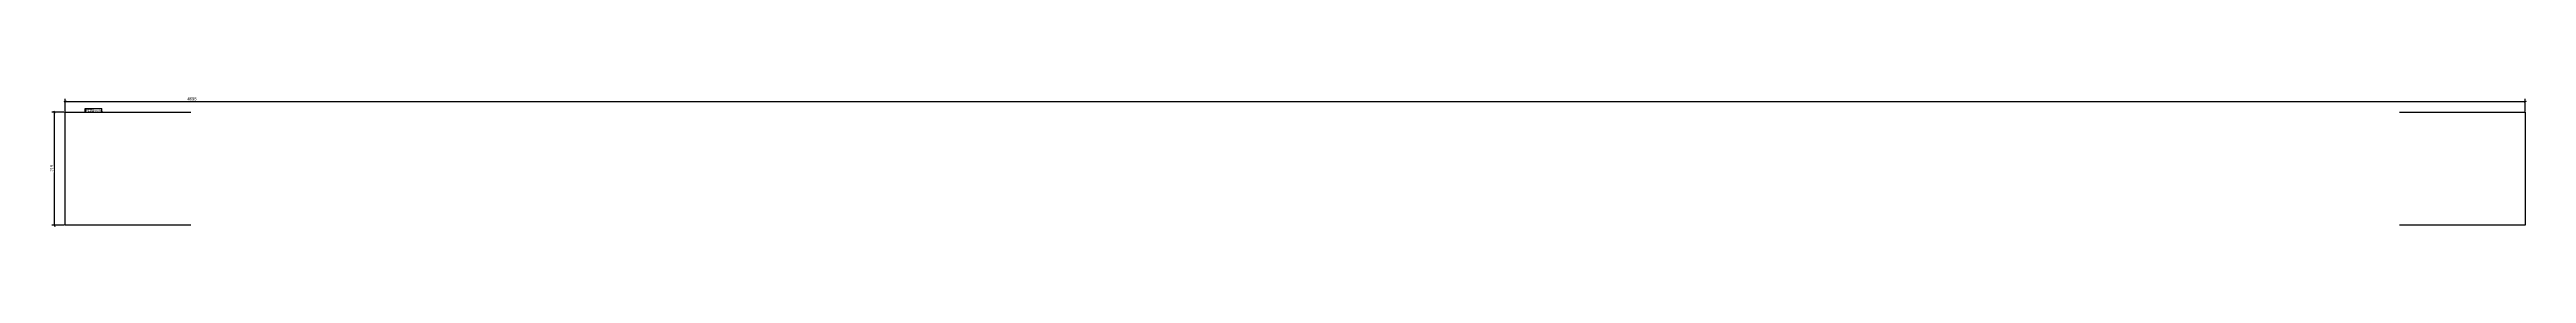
# Model space of a CAD drawing. Header units: millimetres. Extents: x 3 to 4730, y 4 to 252.
import ezdxf

# ---------------------------------------------------------------- set-up
doc = ezdxf.new("R2010")
doc.units = ezdxf.units.MM
for name, color, linetype in [('MÅLSÆTNING', 7, 'Continuous'), ('STÅL', 7, 'Continuous'), ('TEKST', 7, 'Continuous')]:
    doc.layers.add(name, color=color, linetype=linetype)
doc.styles.add('Arial Narrow', font='ARIALN.TTF', dxfattribs={"height": 0.2})

msp = doc.modelspace()

# ---------------------------------------------------------------- linework, layer by layer
at = {"layer": 'MÅLSÆTNING', "color": 7, "linetype": 'Continuous'}
for p, q in [((35.3, 243.1), (30.8, 241.3)), ((33, 223.3), (33, 247.5)), ((33, 242.2), (4728, 242.2)), ((4725.8, 241.3), (4730.3, 243.1)), ((4728, 223.3), (4728, 247.5)), ((31.5, 221.8), (7.5, 221.8)), ((13.7, 219.5), (11.9, 224)), ((12.8, 6.8), (12.8, 221.8)), ((31.5, 6.8), (7.5, 6.8)), ((11.9, 9), (13.7, 4.5))]:
    msp.add_line(p, q, dxfattribs=at)
at = {"layer": 'STÅL', "color": 2, "linetype": 'Continuous'}
for p, q in [((33, 6.8), (33, 221.8)), ((33, 221.8), (273, 221.8)), ((4488, 221.8), (4728, 221.8)), ((4728, 221.8), (4728, 6.8)), ((273, 6.8), (33, 6.8)), ((4728, 6.8), (4488, 6.8))]:
    msp.add_line(p, q, dxfattribs=at)

# ---------------------------------------------------------------- next in the draw order: wipeouts: each hides what was drawn before it
at = {"color": 0}
for points, layer in [([(4495.8, 243.3), (4495.8, 251.7), (265.2, 251.7), (265.2, 243.3)], 'MÅLSÆTNING'), ([(11.7, 120.9), (3.3, 120.9), (3.3, 107.6), (11.7, 107.6)], 'MÅLSÆTNING'), ([(85.2, 222.8), (85.2, 228.1), (72, 228.1), (72, 222.8)], 'TEKST')]:
    msp.add_wipeout(points, dxfattribs=at).dxf.layer = layer

# ---------------------------------------------------------------- next in the draw order: texts
at = {"layer": 'MÅLSÆTNING', "color": 3, "style": 'Arial Narrow'}
msp.add_text('4695', height=5.73, dxfattribs=at).set_placement((266.4, 244.5))
msp.add_text('215', height=5.73, rotation=90.0002, dxfattribs=at).set_placement((10.5, 108.8))

# ---------------------------------------------------------------- next in the draw order: wipeouts: each hides what was drawn before it
at = {"color": 0}
msp.add_wipeout([(85.2, 222.8), (85.2, 228.1), (72, 228.1), (72, 222.8)], dxfattribs=at).dxf.layer = 'TEKST'

# ---------------------------------------------------------------- next in the draw order: wipeouts: each hides what was drawn before it
msp.add_wipeout([(102.3, 222.8), (102.3, 226.6), (86.7, 226.6), (86.7, 222.8)], dxfattribs=at).dxf.layer = 'TEKST'

# ---------------------------------------------------------------- next in the draw order: wipeouts: each hides what was drawn before it
msp.add_wipeout([(102.3, 222.8), (102.3, 226.6), (86.7, 226.6), (86.7, 222.8)], dxfattribs=at).dxf.layer = 'TEKST'

# ---------------------------------------------------------------- next in the draw order: linework, layer by layer
at = {"layer": 'TEKST', "color": 7, "linetype": 'Continuous'}
for p, q in [((71.1, 229), (103.2, 229)), ((71.1, 221.9), (71.1, 229)), ((71.1, 221.9), (103.2, 221.9)), ((103.2, 221.9), (103.2, 229))]:
    msp.add_line(p, q, dxfattribs=at)

# ---------------------------------------------------------------- next in the draw order: texts
at = {"layer": 'TEKST', "color": 3, "style": 'Arial Narrow'}
for s, height, p in [('F100', 5.01, (72, 222.8)), ('FL5*215', 3.58, (86.7, 222.8))]:
    msp.add_text(s, height=height, dxfattribs=at).set_placement(p)

doc.saveas('drawing.dxf')
